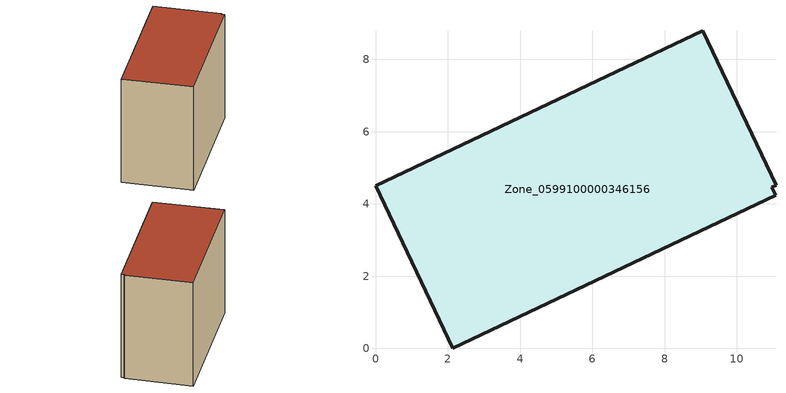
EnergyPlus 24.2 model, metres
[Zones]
Zone_0599100000346156
 floor ground (C_G): 11.09,4.52 10.97,4.47 11.08,4.25 2.14,0 0,4.5 9.05,8.8 z0
 wall outside (C_F): 11.09,4.52 9.05,8.8 0,4.5 2.14,0 11.08,4.25 10.97,4.47 11.09,4.52 z0:7.98
 roof outside (C_R): 10.97,4.47 11.09,4.52 9.05,8.8 0,4.5 2.14,0 11.08,4.25 z7.98
[BUILDING]
Pand.0599100000346156: North Axis=0; Terrain=City; Loads Convergence Tolerance Value=0.04; Temperature Convergence Tolerance Value=0.4; Solar Distribution=FullExterior; Maximum Number of Warmup Days=25; Minimum Number of Warmup Days=1
[Site:Location]
Rotterdam.The.Hague.AP_ZH_NLD Design_Conditions: Latitude=51.96; Longitude=4.45; Time Zone=1; Elevation=-4.5
[SITE:GROUNDTEMPERATURE:BUILDINGSURFACE]
18, 18, 18, 18, 18, 18, 18, 18, 18, 18, 18, 18
[MATERIAL] Thermal Absorptance=0.9; Solar Absorptance=0.7; Visible Absorptance=0.7
Name | Roughness | Thickness | Conductivity | Density | Specific Heat
G.TC.1992-2005 | MediumSmooth | 0.15 | 0.06 | 540 | 1210
F.TC.1992-2005 | Rough | 0.3 | 0.12 | 1920 | 840
R.TC.1992-2005 | MediumRough | 0.2 | 0.08 | 1500 | 1000
[CONSTRUCTION]
C_G: G.TC.1992-2005
C_F: F.TC.1992-2005
C_R: R.TC.1992-2005
[ZONE]
Zone_0599100000346156: Type=1; Multiplier=1; Ceiling Height=Autocalculate; Volume=Autocalculate; Floor Area=autocalculate; Part of Total Floor Area=Yes
[ZONEINFILTRATION:DESIGNFLOWRATE]
Infil_Zone_0599100000346156: Zone or ZoneList or Space or SpaceList=Zone_0599100000346156; Schedule=AlwaysOn; Design Flow Rate Calculation Method=Flow/Area; Flow Rate per Floor Area=0.0015; Constant Term Coefficient=1; Temperature Term Coefficient=0; Velocity Term Coefficient=0; Velocity Squared Term Coefficient=0
[HVACTEMPLATE:ZONE:IDEALLOADSAIRSYSTEM]
Zone_0599100000346156: Maximum Heating Supply Air Temperature=50; Minimum Cooling Supply Air Temperature=13; Maximum Heating Supply Air Humidity Ratio=0.0156; Minimum Cooling Supply Air Humidity Ratio=0.0077; Heating Limit=NoLimit; Cooling Limit=NoLimit; Dehumidification Control Type=ConstantSensibleHeatRatio; Cooling Sensible Heat Ratio=0.7; Dehumidification Setpoint=60; Humidification Control Type=None; Humidification Setpoint=30; Outdoor Air Method=None; Outdoor Air Flow Rate per Person=0.00944; Outdoor Air Flow Rate per Zone Floor Area=0; Outdoor Air Flow Rate per Zone=0; Demand Controlled Ventilation Type=None; Outdoor Air Economizer Type=NoEconomizer; Heat Recovery Type=None; Sensible Heat Recovery Effectiveness=0.7; Latent Heat Recovery Effectiveness=0.65
[ZONECONTROL:THERMOSTAT]
ThermostatControl_Zone_0599100000346156: Zone or ZoneList=Zone_0599100000346156; Control Type Schedule=DualSetpointControlType; Control 1=Thermostat_Zone_0599100000346156; Temperature Difference Between Cutout And Setpoint=0
[THERMOSTATSETPOINT:DUALSETPOINT]
Thermostat_Zone_0599100000346156: Heating Setpoint Temperature Schedule=HeatingSetpoint_Zone_0599100000346156; Cooling Setpoint Temperature Schedule=CoolingSetpoint_Zone_0599100000346156
[SCHEDULE:COMPACT]
HeatingSetpoint_Zone_0599100000346156: Through: 12/31, For: AllDays, Until: 24:00, 21
CoolingSetpoint_Zone_0599100000346156: Through: 12/31, For: AllDays, Until: 24:00, 24
DualSetpointControlType: Through: 12/31, For: AllDays, Until: 24:00, 4
AlwaysOn: Through: 12/31, For: AllDays, Until: 24:00, 1
